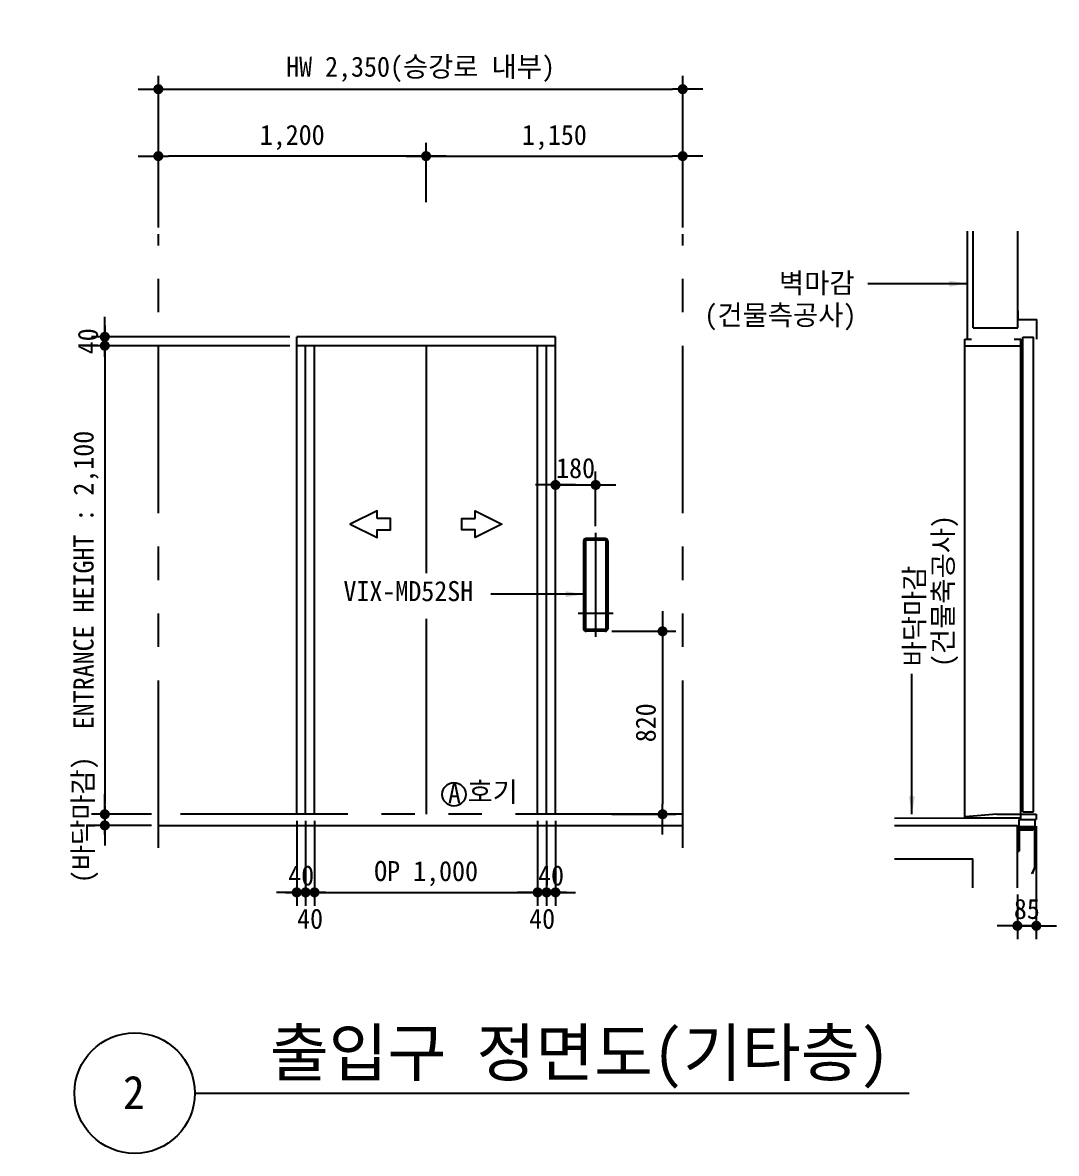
# Model space of a CAD drawing. Extents: x -9109 to 174251, y 57759 to 115528.
# Drawn here: x 81423 to 86056, y 91550 to 96618 of the extents above; entities that cross this region are included whole.
import ezdxf
from ezdxf.enums import TextEntityAlignment as Align

# ---------------------------------------------------------------- set-up
doc = ezdxf.new("R2010")
doc.units = 0
doc.header["$LTSCALE"] = 600
doc.header["$MEASUREMENT"] = 0
doc.linetypes.add('CENTER', pattern=[2, 1.25, -0.25, 0.25, -0.25])
doc.linetypes.add('PHANTOM', pattern=[2.5, 1.25, -0.25, 0.25, -0.25, 0.25, -0.25])
doc.layers.get('0').update_dxf_attribs({"linetype": 'CONTINUOUS'})
for name, color, linetype in [('1', 3, 'CONTINUOUS'), ('3', 1, 'CENTER'), ('4', 6, 'PHANTOM'), ('A-DIMS', 7, 'CONTINUOUS')]:
    doc.layers.add(name, color=color, linetype=linetype)
for name, color, linetype, lineweight in [('A-MKXS-LEAD', 7, 'CONTINUOUS', 25), ('A-XXXX-SYMB', 7, 'CONTINUOUS', 25), ('A-XXXX-TXT1', 3, 'CONTINUOUS', 25), ('A-XXXX-TXT2', 3, 'CONTINUOUS', 25)]:
    doc.layers.add(name, color=color, linetype=linetype, lineweight=lineweight)
doc.styles.add('HY울릉도L', font='')
doc.styles.add('OTIS', font='')
doc.styles.add('굴림', font='')
doc.styles.add('돋움', font='')
doc.styles.add('돋움체', font='')
doc.styles.get('HY울릉도L').set_extended_font_data('Dotum')
doc.styles.get('OTIS').set_extended_font_data('Dotum')
doc.styles.get('굴림').set_extended_font_data('Dotum')
doc.styles.get('돋움').set_extended_font_data('DotumChe')
doc.styles.get('돋움체').set_extended_font_data('DotumChe')
doc.dimstyles.new('CDIM', dxfattribs={"dimtxt": 3, "dimasz": 1.5, "dimexe": 2, "dimexo": 1, "dimgap": 1, "dimtad": 1, "dimdec": 0, "dimrnd": 0.5, "dimzin": 0, "dimdsep": 32, "dimlunit": 6, "dimtxsty": 'HY울릉도L', "dimblk1": '_CIDOT', "dimblk2": '_CIDOT', "dimsah": 1, "dimcen": 5.5, "dimclrd": 2, "dimclre": 2, "dimclrt": 7, "dimadec": 0, "dimazin": 0, "dimtfac": 1, "dimtdec": 0, "dimtix": 1, "dimtmove": 2, "dimatfit": 1, "dimldrblk": '_CIDOT', "dimfxl": 1, "dimtolj": 1, "dimtzin": 0, "dimlwd": -1, "dimarcsym": 0})
doc.dimstyles.new('OTIS', dxfattribs={"dimscale": 100, "dimtxt": 2.25, "dimasz": 2, "dimexe": 0.8, "dimexo": 0.8, "dimgap": 0.7, "dimtad": 1, "dimdsep": 46, "dimtxsty": '굴림', "dimblk": 'DOT', "dimcen": 0, "dimclrd": 3, "dimclre": 3, "dimclrt": 3, "dimadec": 0, "dimazin": 0, "dimtfac": 1, "dimtmove": 0, "dimatfit": 3, "dimfxl": 1, "dimtolj": 1, "dimarcsym": 0})

# ---------------------------------------------------------------- blocks, each defined once
blk = doc.blocks.new('_CIDOT')
at = {"color": 0, "linetype": 'ByBlock'}
blk.add_line((2, 0), (-1, 0), dxfattribs=at)
at = {"color": 0, "linetype": 'ByBlock', "const_width": 0.5}
blk.add_lwpolyline([(-0.25, 0, 1), (0.25, 0, 1)], format="xyb", close=True, dxfattribs=at)
blk = doc.blocks.new('*D103')
at = {"layer": 'A-DIMS', "lineweight": -2, "transparency": 16777216}
for p, q in [((82621, 95169.9), (81731, 95169.9)), ((82001, 93069.9), (81731, 93069.9))]:
    blk.add_line(p, q, dxfattribs=at)
at = {"layer": 'A-DIMS', "transparency": 16777216}
blk.add_line((81791, 95124.9), (81791, 93114.9), dxfattribs=at)
at = {"layer": 'A-DIMS', "transparency": 16777216, "xscale": 45, "yscale": 45, "zscale": 45}
for p, rotation in [((81791, 95169.9), 90), ((81791, 93069.9), 270)]:
    blk.add_blockref('_CIDOT', p, dxfattribs=dict(at, rotation=rotation))
at = {"layer": 'A-DIMS', "color": 3, "transparency": 16777216, "insert": (81707.2, 94119.9), "char_height": 90, "attachment_point": 5, "rotation": 90, "style": '돋움체'}
blk.add_mtext('\\A1;ENTRANCE HEIGHT : 2,100', dxfattribs=at)
blk = doc.blocks.new('*D105')
at = {"layer": 'A-DIMS', "lineweight": -2, "transparency": 16777216}
for p, q in [((82031, 95699.9), (82031, 96079.9)), ((83231, 95813.9), (83231, 96079.9))]:
    blk.add_line(p, q, dxfattribs=at)
at = {"layer": 'A-DIMS', "transparency": 16777216}
blk.add_line((83186, 96019.9), (82076, 96019.9), dxfattribs=at)
at = {"layer": 'A-DIMS', "transparency": 16777216, "xscale": 45, "yscale": 45, "zscale": 45, "rotation": 180}
blk.add_blockref('_CIDOT', (82031, 96019.9), dxfattribs=at)
at = {"layer": 'A-DIMS', "transparency": 16777216, "xscale": 45, "yscale": 45, "zscale": 45}
blk.add_blockref('_CIDOT', (83231, 96019.9), dxfattribs=at)
at = {"layer": 'A-DIMS', "color": 3, "transparency": 16777216, "insert": (82631, 96103.5), "char_height": 90, "attachment_point": 5, "style": '돋움체'}
blk.add_mtext('\\A1;1,200', dxfattribs=at)
blk = doc.blocks.new('*D106')
at = {"layer": 'A-DIMS', "lineweight": -2, "transparency": 16777216}
for p, q in [((83231, 95813.9), (83231, 96079.9)), ((84381, 95699.9), (84381, 96079.9))]:
    blk.add_line(p, q, dxfattribs=at)
at = {"layer": 'A-DIMS', "transparency": 16777216}
blk.add_line((83276, 96019.9), (84336, 96019.9), dxfattribs=at)
at = {"layer": 'A-DIMS', "transparency": 16777216, "xscale": 45, "yscale": 45, "zscale": 45, "rotation": 180}
blk.add_blockref('_CIDOT', (83231, 96019.9), dxfattribs=at)
at = {"layer": 'A-DIMS', "transparency": 16777216, "xscale": 45, "yscale": 45, "zscale": 45}
blk.add_blockref('_CIDOT', (84381, 96019.9), dxfattribs=at)
at = {"layer": 'A-DIMS', "color": 3, "transparency": 16777216, "insert": (83806, 96103.5), "char_height": 90, "attachment_point": 5, "style": '돋움체'}
blk.add_mtext('\\A1;1,150', dxfattribs=at)
blk = doc.blocks.new('*D107')
at = {"layer": 'A-DIMS', "lineweight": -2, "transparency": 16777216}
for p, q in [((82031, 95699.9), (82031, 96379.9)), ((84381, 95699.9), (84381, 96379.9))]:
    blk.add_line(p, q, dxfattribs=at)
at = {"layer": 'A-DIMS', "transparency": 16777216}
blk.add_line((82076, 96319.9), (84336, 96319.9), dxfattribs=at)
at = {"layer": 'A-DIMS', "transparency": 16777216, "xscale": 45, "yscale": 45, "zscale": 45, "rotation": 180}
blk.add_blockref('_CIDOT', (82031, 96319.9), dxfattribs=at)
at = {"layer": 'A-DIMS', "transparency": 16777216, "xscale": 45, "yscale": 45, "zscale": 45}
blk.add_blockref('_CIDOT', (84381, 96319.9), dxfattribs=at)
at = {"layer": 'A-DIMS', "color": 3, "transparency": 16777216, "insert": (83206, 96408.8), "char_height": 90, "attachment_point": 5, "style": '돋움체'}
blk.add_mtext('\\A1;HW 2,350(승강로 내부)', dxfattribs=at)
blk = doc.blocks.new('*D113')
at = {"layer": 'A-DIMS', "lineweight": -2, "transparency": 16777216}
for p, q in [((82731, 93039.9), (82731, 92659.9)), ((83731, 93039.9), (83731, 92659.9))]:
    blk.add_line(p, q, dxfattribs=at)
at = {"layer": 'A-DIMS', "transparency": 16777216}
blk.add_line((82776, 92719.9), (83686, 92719.9), dxfattribs=at)
at = {"layer": 'A-DIMS', "transparency": 16777216, "xscale": 45, "yscale": 45, "zscale": 45, "rotation": 180}
blk.add_blockref('_CIDOT', (82731, 92719.9), dxfattribs=at)
at = {"layer": 'A-DIMS', "transparency": 16777216, "xscale": 45, "yscale": 45, "zscale": 45}
blk.add_blockref('_CIDOT', (83731, 92719.9), dxfattribs=at)
at = {"layer": 'A-DIMS', "color": 3, "transparency": 16777216, "insert": (83231, 92803.8), "char_height": 90, "attachment_point": 5, "style": '돋움체'}
blk.add_mtext('\\A1;OP 1,000', dxfattribs=at)
blk = doc.blocks.new('*D114')
at = {"layer": 'A-DIMS', "lineweight": -2, "transparency": 16777216}
for p, q in [((82651, 93039.9), (82651, 92659.9)), ((82691, 93039.9), (82691, 92659.9))]:
    blk.add_line(p, q, dxfattribs=at)
at = {"layer": 'A-DIMS', "transparency": 16777216}
for p, q in [((82606, 92719.9), (82561, 92719.9)), ((82691, 92719.9), (82651, 92719.9)), ((82736, 92719.9), (82781, 92719.9))]:
    blk.add_line(p, q, dxfattribs=at)
at = {"layer": 'A-DIMS', "transparency": 16777216, "xscale": 45, "yscale": 45, "zscale": 45, "rotation": 180}
blk.add_blockref('_CIDOT', (82691, 92719.9), dxfattribs=at)
at = {"layer": 'A-DIMS', "transparency": 16777216, "xscale": 45, "yscale": 45, "zscale": 45}
blk.add_blockref('_CIDOT', (82651, 92719.9), dxfattribs=at)
at = {"layer": 'A-DIMS', "color": 3, "transparency": 16777216, "insert": (82671, 92795), "char_height": 90, "attachment_point": 5, "style": '돋움체'}
blk.add_mtext('\\A1;40', dxfattribs=at)
blk = doc.blocks.new('*D115')
at = {"layer": 'A-DIMS', "lineweight": -2, "transparency": 16777216}
for p, q in [((82691, 93039.9), (82691, 92659.9)), ((82731, 93039.9), (82731, 92659.9))]:
    blk.add_line(p, q, dxfattribs=at)
at = {"layer": 'A-DIMS', "transparency": 16777216}
for p, q in [((82646, 92719.9), (82601, 92719.9)), ((82691, 92719.9), (82731, 92719.9)), ((82776, 92719.9), (82821, 92719.9))]:
    blk.add_line(p, q, dxfattribs=at)
at = {"layer": 'A-DIMS', "transparency": 16777216, "xscale": 45, "yscale": 45, "zscale": 45, "rotation": 180}
blk.add_blockref('_CIDOT', (82731, 92719.9), dxfattribs=at)
at = {"layer": 'A-DIMS', "transparency": 16777216, "xscale": 45, "yscale": 45, "zscale": 45}
blk.add_blockref('_CIDOT', (82691, 92719.9), dxfattribs=at)
at = {"layer": 'A-DIMS', "color": 3, "transparency": 16777216, "insert": (82711, 92600.9), "char_height": 90, "attachment_point": 5, "style": '돋움체'}
blk.add_mtext('\\A1;40', dxfattribs=at)
blk = doc.blocks.new('*D116')
at = {"layer": 'A-DIMS', "lineweight": -2, "transparency": 16777216}
for p, q in [((83771, 93039.9), (83771, 92659.9)), ((83811, 93039.9), (83811, 92659.9))]:
    blk.add_line(p, q, dxfattribs=at)
at = {"layer": 'A-DIMS', "transparency": 16777216}
for p, q in [((83726, 92719.9), (83681, 92719.9)), ((83771, 92719.9), (83811, 92719.9)), ((83856, 92719.9), (83901, 92719.9))]:
    blk.add_line(p, q, dxfattribs=at)
at = {"layer": 'A-DIMS', "transparency": 16777216, "xscale": 45, "yscale": 45, "zscale": 45, "rotation": 180}
blk.add_blockref('_CIDOT', (83811, 92719.9), dxfattribs=at)
at = {"layer": 'A-DIMS', "transparency": 16777216, "xscale": 45, "yscale": 45, "zscale": 45}
blk.add_blockref('_CIDOT', (83771, 92719.9), dxfattribs=at)
at = {"layer": 'A-DIMS', "color": 3, "transparency": 16777216, "insert": (83791, 92795), "char_height": 90, "attachment_point": 5, "style": '돋움체'}
blk.add_mtext('\\A1;40', dxfattribs=at)
blk = doc.blocks.new('*D117')
at = {"layer": 'A-DIMS', "lineweight": -2, "transparency": 16777216}
for p, q in [((83731, 93039.9), (83731, 92659.9)), ((83771, 93039.9), (83771, 92659.9))]:
    blk.add_line(p, q, dxfattribs=at)
at = {"layer": 'A-DIMS', "transparency": 16777216}
for p, q in [((83686, 92719.9), (83641, 92719.9)), ((83771, 92719.9), (83731, 92719.9)), ((83816, 92719.9), (83861, 92719.9))]:
    blk.add_line(p, q, dxfattribs=at)
at = {"layer": 'A-DIMS', "transparency": 16777216, "xscale": 45, "yscale": 45, "zscale": 45, "rotation": 180}
blk.add_blockref('_CIDOT', (83771, 92719.9), dxfattribs=at)
at = {"layer": 'A-DIMS', "transparency": 16777216, "xscale": 45, "yscale": 45, "zscale": 45}
blk.add_blockref('_CIDOT', (83731, 92719.9), dxfattribs=at)
at = {"layer": 'A-DIMS', "color": 3, "transparency": 16777216, "insert": (83751, 92600.9), "char_height": 90, "attachment_point": 5, "style": '돋움체'}
blk.add_mtext('\\A1;40', dxfattribs=at)
blk = doc.blocks.new('*D120')
at = {"layer": 'A-DIMS', "transparency": 16777216}
for p, q in [((81791, 93114.9), (81791, 93159.9)), ((81791, 93069.9), (81791, 93019.9)), ((81791, 92974.9), (81791, 92929.9))]:
    blk.add_line(p, q, dxfattribs=at)
at = {"layer": 'A-DIMS', "lineweight": -2, "transparency": 16777216}
for p, q in [((82001, 93069.9), (81731, 93069.9)), ((82001, 93019.9), (81731, 93019.9))]:
    blk.add_line(p, q, dxfattribs=at)
at = {"layer": 'A-DIMS', "transparency": 16777216, "xscale": 45, "yscale": 45, "zscale": 45}
for p, rotation in [((81791, 93069.9), 270), ((81791, 93019.9), 90)]:
    blk.add_blockref('_CIDOT', p, dxfattribs=dict(at, rotation=rotation))
at = {"layer": 'A-DIMS', "color": 3, "transparency": 16777216, "insert": (81704.3, 93044.9), "char_height": 90, "attachment_point": 5, "rotation": 90, "style": '돋움체'}
blk.add_mtext('\\A1;(바닥마감)', dxfattribs=at)
blk = doc.blocks.new('방향')
at = {"layer": '1'}
blk.add_lwpolyline([(-220, 25), (-220, 60), (-340, 0), (-220, -60), (-220, -25), (-160, -25), (-160, 25)], close=True, dxfattribs=at)
blk = doc.blocks.new('*D122')
at = {"layer": 'A-DIMS', "transparency": 16777216}
for p, q in [((81791, 95254.9), (81791, 95299.9)), ((81791, 95169.9), (81791, 95209.9)), ((81791, 95124.9), (81791, 95079.9))]:
    blk.add_line(p, q, dxfattribs=at)
at = {"layer": 'A-DIMS', "lineweight": -2, "transparency": 16777216}
for p, q in [((82621, 95209.9), (81731, 95209.9)), ((82621, 95169.9), (81731, 95169.9))]:
    blk.add_line(p, q, dxfattribs=at)
at = {"layer": 'A-DIMS', "transparency": 16777216, "xscale": 45, "yscale": 45, "zscale": 45}
for p, rotation in [((81791, 95169.9), 90), ((81791, 95209.9), 270)]:
    blk.add_blockref('_CIDOT', p, dxfattribs=dict(at, rotation=rotation))
at = {"layer": 'A-DIMS', "color": 3, "transparency": 16777216, "insert": (81715.9, 95189.9), "char_height": 90, "attachment_point": 5, "rotation": 90, "style": '돋움체'}
blk.add_mtext('\\A1;40', dxfattribs=at)
blk = doc.blocks.new('*D123')
at = {"layer": 'A-DIMS', "lineweight": -2, "transparency": 16777216}
for p, q in [((85966, 93016.2), (85966, 92509.9)), ((85881, 92709.9), (85881, 92509.9))]:
    blk.add_line(p, q, dxfattribs=at)
at = {"layer": 'A-DIMS', "transparency": 16777216}
for p, q in [((85836, 92569.9), (85791, 92569.9)), ((85966, 92569.9), (85881, 92569.9)), ((86011, 92569.9), (86056, 92569.9))]:
    blk.add_line(p, q, dxfattribs=at)
at = {"layer": 'A-DIMS', "transparency": 16777216, "xscale": 45, "yscale": 45, "zscale": 45}
blk.add_blockref('_CIDOT', (85881, 92569.9), dxfattribs=at)
at = {"layer": 'A-DIMS', "transparency": 16777216, "xscale": 45, "yscale": 45, "zscale": 45, "rotation": 180}
blk.add_blockref('_CIDOT', (85966, 92569.9), dxfattribs=at)
at = {"layer": 'A-DIMS', "color": 3, "transparency": 16777216, "insert": (85923.5, 92645), "char_height": 90, "attachment_point": 5, "style": '돋움체'}
blk.add_mtext('\\A1;85', dxfattribs=at)
blk = doc.blocks.new('*D126')
at = {"layer": 'A-DIMS', "lineweight": -2, "transparency": 16777216}
for p, q in [((83811, 94360.9), (83811, 94605.9)), ((83991, 94360.9), (83991, 94605.9))]:
    blk.add_line(p, q, dxfattribs=at)
at = {"layer": 'A-DIMS', "transparency": 16777216}
for p, q in [((83766, 94545.9), (83721, 94545.9)), ((83811, 94545.9), (83991, 94545.9)), ((84036, 94545.9), (84081, 94545.9))]:
    blk.add_line(p, q, dxfattribs=at)
at = {"layer": 'A-DIMS', "transparency": 16777216, "xscale": 45, "yscale": 45, "zscale": 45}
blk.add_blockref('_CIDOT', (83811, 94545.9), dxfattribs=at)
at = {"layer": 'A-DIMS', "transparency": 16777216, "xscale": 45, "yscale": 45, "zscale": 45, "rotation": 180}
blk.add_blockref('_CIDOT', (83991, 94545.9), dxfattribs=at)
at = {"layer": 'A-DIMS', "color": 3, "transparency": 16777216, "insert": (83901, 94621), "char_height": 90, "attachment_point": 5, "style": '돋움체'}
blk.add_mtext('\\A1;180', dxfattribs=at)
blk = doc.blocks.new('VIX')
for p, q in [((-54, 325), (-54, -69)), ((43, 336), (-43, 336)), ((54, 325), (54, -69)), ((43, -80), (-43, -80))]:
    blk.add_line(p, q)
for centre, start, end in [((-43, 325), 90, 180), ((43, 325), 0, 90), ((-43, -69), 180, 270), ((43, -69), 270, 0)]:
    blk.add_arc(centre, 11, start, end)
at = {"layer": '1'}
for p, q in [((-54, 325.5), (-46, 325.5)), ((-54, 325), (-46, 325)), ((-48, 325), (-48, -69)), ((-46, 325), (-46, -69)), ((43, 330), (-43, 330)), ((43.2, 328), (-43, 328)), ((54, 325.5), (46, 325.5)), ((46, 325), (46, -69)), ((54, 325), (46, 325)), ((48, 325), (48, -69)), ((-54, -69), (-46, -69)), ((-54, -69.5), (-46, -69.5)), ((43, -72), (-43, -72)), ((43, -74), (-43, -74)), ((54, -69), (46, -69)), ((54, -69.5), (46, -69.5))]:
    blk.add_line(p, q, dxfattribs=at)
for centre, radius, start, end in [((-43, 325), 5, 90, 174.2608), ((-43, 325), 3, 90, 180), ((43, 325), 5, 5.7392, 90), ((43, 325), 3, 0, 90), ((-43, -69), 5, 185.7392, 270), ((-43, -69), 3, 180, 270), ((43, -69), 3, 270, 0), ((43, -69), 5, 270, 354.2608)]:
    blk.add_arc(centre, radius, start, end, dxfattribs=at)
at = {"layer": '3'}
for p, q in [((0, 361), (0, -105)), ((79, 0), (-79, 0))]:
    blk.add_line(p, q, dxfattribs=at)
blk = doc.blocks.new('*D127')
at = {"layer": 'A-DIMS', "lineweight": -2, "transparency": 16777216}
for p, q in [((84064, 93889.9), (84351, 93889.9)), ((84064, 93069.9), (84351, 93069.9))]:
    blk.add_line(p, q, dxfattribs=at)
at = {"layer": 'A-DIMS', "transparency": 16777216}
blk.add_line((84291, 93844.9), (84291, 93114.9), dxfattribs=at)
at = {"layer": 'A-DIMS', "transparency": 16777216, "xscale": 45, "yscale": 45, "zscale": 45}
for p, rotation in [((84291, 93889.9), 90), ((84291, 93069.9), 270)]:
    blk.add_blockref('_CIDOT', p, dxfattribs=dict(at, rotation=rotation))
at = {"layer": 'A-DIMS', "color": 3, "transparency": 16777216, "insert": (84215.9, 93479.9), "char_height": 90, "attachment_point": 5, "rotation": 90, "style": '돋움체'}
blk.add_mtext('\\A1;820', dxfattribs=at)

msp = doc.modelspace()

# ---------------------------------------------------------------- linework, layer by layer
for p, q in [((85683, 95249.9), (85683, 95683.1)), ((85883, 95249.9), (85883, 95683.1)), ((85884.9, 95285.3), (85884.9, 95325.8)), ((85912.1, 95285.3), (85884.9, 95285.3)), ((85891.7, 95287.4), (85968, 95287.4)), ((85968, 95199.8), (85968, 95287.4)), ((85683, 95249.9), (85883, 95249.9)), ((82651, 93069.9), (82651, 95209.9)), ((83811, 95209.9), (82651, 95209.9)), ((83811, 93069.9), (83811, 95209.9)), ((85646, 93052.9), (85646, 95199.9)), ((85646, 95199.9), (85676, 95199.9)), ((85866, 95199.9), (85896, 95199.9)), ((85896, 93046.2), (85896, 95199.9)), ((85906, 93080.9), (85906, 95208.9)), ((85906, 95208.9), (85953, 95208.9)), ((85906, 95208.9), (85953, 95208.9)), ((85953, 93080.9), (85953, 95208.9)), ((83811, 95169.9), (82651, 95169.9)), ((82691, 93069.9), (82691, 95169.9)), ((82731, 93069.9), (82731, 95169.9)), ((83231, 95169.9), (83231, 94151.2)), ((83731, 93069.9), (83731, 95169.9)), ((83771, 93069.9), (83771, 95169.9)), ((85646, 95169.9), (85896, 95169.9)), ((83231, 93945.9), (83231, 93069.9)), ((85647.1, 93054), (85896, 93054)), ((85896, 93069.9), (85966, 93069.9)), ((82031, 93019.9), (84381, 93019.9)), ((85331, 93019.9), (85881, 93019.9)), ((85881, 92739.9), (85881, 93019.9)), ((85888.1, 93007.8), (85959.8, 93007.8)), ((85958.6, 93007.8), (85958.6, 92834)), ((85959.8, 93046.2), (85959.8, 93007.8)), ((85959.8, 93007.8), (85959.8, 92834)), ((85889, 92991.8), (85889, 92904.1)), ((85897, 92999.8), (85951.6, 92999.8)), ((85881, 92904.1), (85889, 92904.1)), ((85331, 92869.9), (85681, 92869.9)), ((85681, 92739.9), (85681, 92869.9)), ((85958.7, 92834.5), (85946.3, 92804)), ((85947.4, 92803.5), (85946.3, 92804)), ((85959.8, 92834), (85947.4, 92803.5))]:
    msp.add_line(p, q)
at = {"color": 7}
for p, q in [((85893.2, 93069.9), (85896, 93069.9)), ((85906, 93080.9), (85953, 93080.9)), ((85966, 93069.9), (85966, 93046.2)), ((85888.1, 93046.2), (85888.1, 93007.8)), ((85888.1, 93046.2), (85966, 93046.2)), ((85888.1, 93015.4), (85959.8, 93015.4)), ((85951.6, 93007.8), (85951.6, 92999.8))]:
    msp.add_line(p, q, dxfattribs=at)
for radius in [16, 8]:
    msp.add_arc((85897, 92991.8), radius, 90, 180)
at = {"layer": '1'}
msp.add_circle((83355.9, 93159.2), 52.5, dxfattribs=at)
at = {"layer": '4'}
for p, q in [((82031, 92919.9), (82031, 95669.9)), ((84381, 92919.9), (84381, 95669.9)), ((85656.3, 95683.1), (85656.3, 95199.9)), ((84381, 93069.9), (82031, 93069.9)), ((85788.9, 93069.9), (85647.1, 93058.1)), ((85788.9, 93069.9), (85896, 93069.9)), ((85646, 93052.9), (85331, 93051.4))]:
    msp.add_line(p, q, dxfattribs=at)
at = {"layer": 'A-XXXX-SYMB'}
msp.add_line((82194.7, 91819.9), (85395.4, 91819.9), dxfattribs=at)
msp.add_circle((81924.7, 91819.9), 270, dxfattribs=at)

# ---------------------------------------------------------------- block references
msp.add_blockref('VIX', (83991, 93969.9))
at = {"layer": '1'}
msp.add_blockref('방향', (83231, 94369.9), dxfattribs=at)
at = {"layer": '1', "xscale": -1}
msp.add_blockref('방향', (83231, 94369.9), dxfattribs=at)

# ---------------------------------------------------------------- texts
at = {"layer": 'A-XXXX-TXT1', "style": '돋움체'}
msp.add_text('출입구 정면도(기타층)', height=210, dxfattribs=at).set_placement((85309.6, 91833.5), align=Align.BOTTOM_RIGHT)
msp.add_text('2', height=150, dxfattribs=at).set_placement((81921.2, 91823.2), align=Align.MIDDLE)
at = {"layer": 'A-XXXX-TXT2', "style": '돋움'}
for s, p in [('벽마감', (84812.6, 95406.1)), ('(건물측공사)', (84478.4, 95262.7)), ('VIX-MD52SH', (82860.6, 94025.1)), ('호기', (83416.7, 93125.7))]:
    msp.add_text(s, height=90, dxfattribs=at).set_placement(p)
for s, p in [('(건물축공사)', (85592.4, 93729.8)), ('바닥마감', (85463.7, 93732.5))]:
    msp.add_text(s, height=90, rotation=90, dxfattribs=at).set_placement(p)
msp.add_text('A', height=90, dxfattribs=at).set_placement((83358.1, 93163.5), align=Align.MIDDLE_CENTER)

# ---------------------------------------------------------------- dimensions: what is measured, and where the dimension line sits
at = {"layer": 'A-DIMS'}
for base, p1, p2, text, picture, middle in [((84381, 96319.9), (82031, 95669.9), (84381, 95669.9), 'HW <>(승강로 내부)', '*D107', (83206, 96408.8)), ((83731, 92719.9), (82731, 93069.9), (83731, 93069.9), 'OP <>', '*D113', (83231, 92803.8))]:
    dim = msp.add_linear_dim(base=base, p1=p1, p2=p2, text=text, dimstyle='CDIM', override={"dimscale": 30, "dimtxsty": '돋움체', "dimclrd": 256, "dimclre": 256, "dimclrt": 3}, dxfattribs=at)
    dim.commit()
    dim.dimension.update_dxf_attribs({"geometry": picture, "text_midpoint": middle})
for base, p1, p2, picture, middle in [((82031, 96019.9), (83231, 95783.9), (82031, 95669.9), '*D105', (82631, 96103.5)), ((83991, 94545.9), (83811, 94330.9), (83991, 94330.9), '*D126', (83901, 94621)), ((82651, 92719.9), (82691, 93069.9), (82651, 93069.9), '*D114', (82671, 92795)), ((85881, 92569.9), (85966, 93046.2), (85881, 92739.9), '*D123', (85923.5, 92645))]:
    dim = msp.add_linear_dim(base=base, p1=p1, p2=p2, dimstyle='CDIM', override={"dimscale": 30, "dimtxsty": '돋움체', "dimclrd": 256, "dimclre": 256, "dimclrt": 3}, dxfattribs=at)
    dim.commit()
    dim.dimension.update_dxf_attribs({"geometry": picture, "text_midpoint": middle})
for base, p1, p2, angle, picture, middle in [((84381, 96019.9), (83231, 95783.9), (84381, 95669.9), 180, '*D106', (83806, 96103.5)), ((81791, 95209.9), (82651, 95169.9), (82651, 95209.9), 90, '*D122', (81715.9, 95189.9)), ((84291, 93069.9), (84034, 93889.9), (84034, 93069.9), 90, '*D127', (84215.9, 93479.9)), ((83811, 92719.9), (83771, 93069.9), (83811, 93069.9), 180, '*D116', (83791, 92795))]:
    dim = msp.add_linear_dim(base=base, p1=p1, p2=p2, angle=angle, dimstyle='CDIM', override={"dimscale": 30, "dimtxsty": '돋움체', "dimclrd": 256, "dimclre": 256, "dimclrt": 3}, dxfattribs=at)
    dim.commit()
    dim.dimension.update_dxf_attribs({"geometry": picture, "text_midpoint": middle})
for base, p1, p2, text, picture, middle in [((81791, 93069.9), (82651, 95169.9), (82031, 93069.9), 'ENTRANCE HEIGHT : <>', '*D103', (81707.2, 94119.9)), ((81791, 93019.9), (82031, 93069.9), (82031, 93019.9), '(바닥마감)', '*D120', (81704.3, 93044.9))]:
    dim = msp.add_linear_dim(base=base, p1=p1, p2=p2, angle=90, text=text, dimstyle='CDIM', override={"dimscale": 30, "dimtxsty": '돋움체', "dimclrd": 256, "dimclre": 256, "dimclrt": 3}, dxfattribs=at)
    dim.commit()
    dim.dimension.update_dxf_attribs({"geometry": picture, "text_midpoint": middle})
dim = msp.add_linear_dim(base=(82731, 92719.9), p1=(82691, 93069.9), p2=(82731, 93069.9), dimstyle='CDIM', override={"dimscale": 30, "dimtxsty": '돋움체', "dimclrd": 256, "dimclre": 256, "dimclrt": 3}, dxfattribs=at)
dim.commit()
dim.dimension.update_dxf_attribs({"geometry": '*D115', "text_midpoint": (82711, 92600.9), "dimtype": 160})
dim = msp.add_linear_dim(base=(83731, 92719.9), p1=(83771, 93069.9), p2=(83731, 93069.9), angle=180, dimstyle='CDIM', override={"dimscale": 30, "dimtxsty": '돋움체', "dimclrd": 256, "dimclre": 256, "dimclrt": 3}, dxfattribs=at)
dim.commit()
dim.dimension.update_dxf_attribs({"geometry": '*D117', "text_midpoint": (83751, 92600.9), "dimtype": 160})

# ---------------------------------------------------------------- leaders
at = {"layer": 'A-MKXS-LEAD'}
for points in [[(85656.3, 95448), (85210.9, 95448)], [(83937, 94056.4), (83521.2, 94056.4)], [(85408.4, 93069.9), (85408.4, 93699.9)]]:
    msp.add_leader(points, dimstyle='OTIS', override={"dimscale": 40, "dimtad": 0, "dimtxsty": 'OTIS', "dimclrd": 256, "dimatfit": 0}, dxfattribs=at)

doc.saveas('drawing.dxf')
